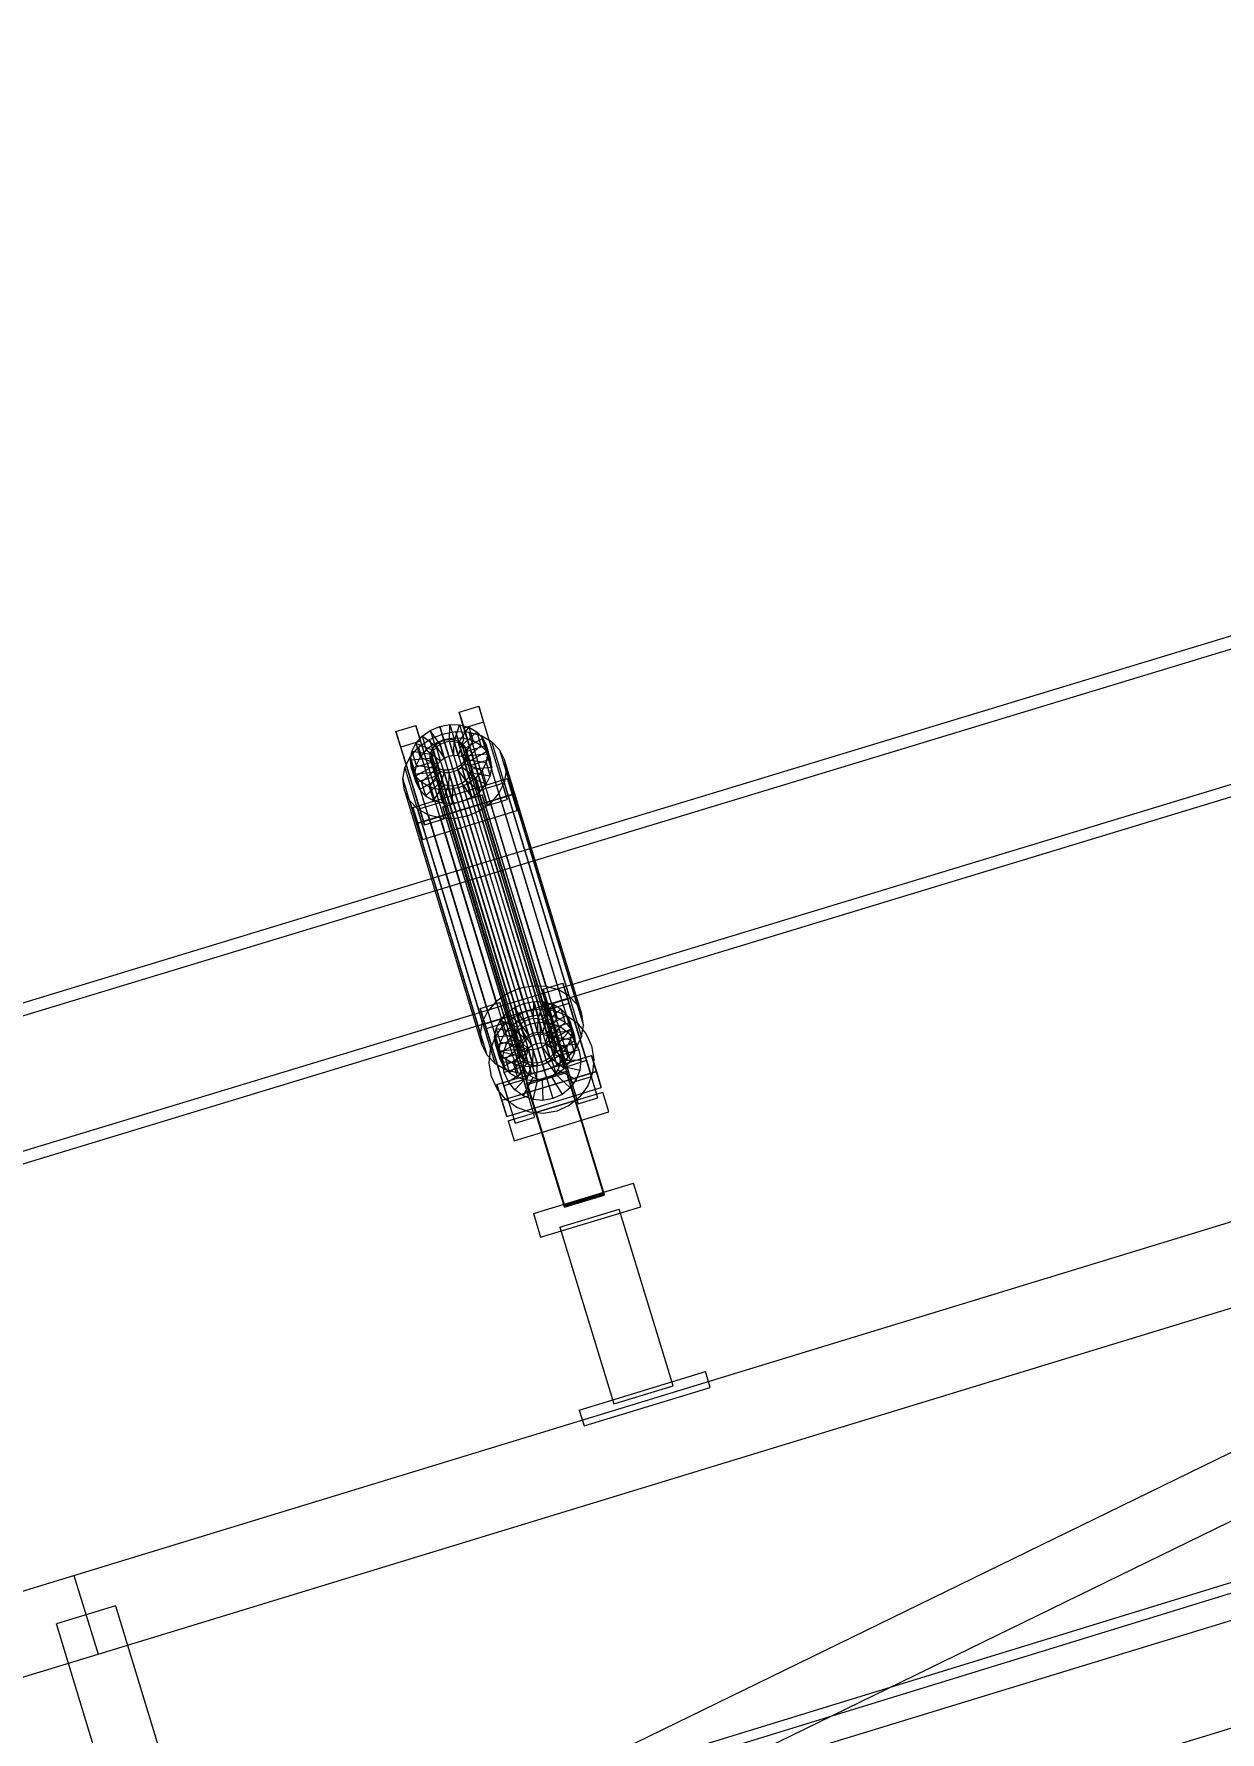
# Model space of a CAD drawing. Header units: millimetres. Extents: x -1970 to 59977, y -50268 to 6837.
# Drawn here: x 23531 to 24107, y 2551 to 3375 of the extents above; entities that cross this region are included whole.
import ezdxf

# ---------------------------------------------------------------- set-up
doc = ezdxf.new("R2010")
doc.units = ezdxf.units.MM
doc.layers.add('COTAS_P', color=1, linetype='Continuous', lineweight=0)
doc.layers.add('lateral_C02', color=7, linetype='Continuous', lineweight=0)
doc.dimstyles.new('R19_100', dxfattribs={"dimtxt": 250, "dimasz": 150, "dimexe": 150, "dimexo": 80, "dimgap": 100, "dimtad": 1, "dimtih": 1, "dimtoh": 1, "dimdsep": 46, "dimcen": 0.09, "dimadec": 0, "dimazin": 0, "dimtfac": 1, "dimtdec": 4, "dimtofl": 0, "dimtmove": 0, "dimatfit": 3, "dimfxl": 1, "dimtolj": 1, "dimtzin": 0, "dimarcsym": 0})

# ---------------------------------------------------------------- blocks, each defined once
blk = doc.blocks.new('*D3')
at = {"layer": 'COTAS_P', "color": 0, "lineweight": -2, "transparency": 16777216}
for p, q in [((25334.81, 3271.57), (25051.31, 4199.21)), ((16158.18, 1324.54), (24951.7, 4011.92)), ((16254.38, 496.51), (15970.89, 1424.15))]:
    blk.add_line(p, q, dxfattribs=at)
at = {"layer": 'COTAS_P', "color": 0, "transparency": 16777216}
for points in [[(24944.39, 4035.83), (24959, 3988.02), (25095.15, 4055.76)], [(16150.87, 1348.45), (16165.48, 1300.63), (16014.73, 1280.7)]]:
    blk.add_solid(points, dxfattribs=at)
at = {"layer": 'Defpoints', "color": 0, "transparency": 16777216}
for p in [(25095.15, 4055.76), (25358.19, 3195.06), (16277.76, 420)]:
    blk.add_point(p, dxfattribs=at)

msp = doc.modelspace()

# ---------------------------------------------------------------- linework, layer by layer
at = {"layer": 'lateral_C02'}
for p, q in [((24178.685, 3103.119), (23748.109, 2972.334)), ((23749.853, 2966.593), (24180.429, 3097.378)), ((23737.227, 3045.845), (23746.79, 3048.767)), ((23739.561, 3038.161), (23737.227, 3045.845)), ((23737.227, 3045.845), (23748.75, 3008.252)), ((23746.79, 3048.767), (23749.124, 3041.084)), ((23758.313, 3011.174), (23746.79, 3048.767)), ((23706.624, 3036.492), (23716.187, 3039.415)), ((23708.958, 3028.809), (23706.624, 3036.492)), ((23706.624, 3036.492), (23718.147, 2998.899)), ((23716.187, 3039.415), (23718.521, 3031.731)), ((23727.711, 3001.822), (23716.187, 3039.415)), ((23716.322, 3030.663), (23719.36, 3034.178)), ((23719.36, 3034.178), (23723.287, 3037.004)), ((23726.221, 3028.857), (23719.36, 3034.178)), ((23719.36, 3034.178), (23721.36, 3027.592)), ((23722.886, 3032.58), (23728.965, 3035.179)), ((23723.287, 3037.004), (23727.834, 3038.948)), ((23728.081, 3030.195), (23723.287, 3037.004)), ((23723.287, 3037.004), (23725.287, 3030.418)), ((23727.834, 3038.948), (23732.692, 3039.878)), ((23730.235, 3031.116), (23727.834, 3038.948)), ((23727.834, 3038.948), (23729.835, 3032.362)), ((23728.965, 3035.179), (23735.46, 3036.423)), ((23728.965, 3035.179), (23766.473, 2911.695)), ((23734.693, 3033.292), (23729.835, 3032.362)), ((23732.536, 3031.557), (23732.692, 3039.878)), ((23732.692, 3039.878), (23737.53, 3039.731)), ((23732.692, 3039.878), (23734.693, 3033.292)), ((23734.693, 3033.292), (23734.536, 3024.971)), ((23739.531, 3033.145), (23734.693, 3033.292)), ((23734.828, 3031.487), (23737.53, 3039.731)), ((23735.46, 3036.423), (23741.927, 3036.226)), ((23735.46, 3036.423), (23772.967, 2912.939)), ((23739.531, 3033.145), (23736.828, 3024.901)), ((23736.954, 3030.912), (23742.018, 3038.516)), ((23737.53, 3039.731), (23742.018, 3038.516)), ((23737.53, 3039.731), (23739.531, 3033.145)), ((23738.769, 3029.87), (23745.851, 3036.317)), ((23744.019, 3031.93), (23739.531, 3033.145)), ((23749.124, 3041.084), (23739.561, 3038.161)), ((23751.084, 3000.568), (23739.561, 3038.161)), ((23740.15, 3028.433), (23748.766, 3033.283)), ((23741.927, 3036.226), (23747.927, 3034.602)), ((23741.927, 3036.226), (23779.435, 2912.742)), ((23742.018, 3038.516), (23745.851, 3036.317)), ((23742.018, 3038.516), (23744.019, 3031.93)), ((23745.851, 3036.317), (23748.766, 3033.283)), ((23745.851, 3036.317), (23747.851, 3029.731)), ((23747.927, 3034.602), (23753.05, 3031.662)), ((23747.927, 3034.602), (23785.435, 2911.118)), ((23748.766, 3033.283), (23750.566, 3029.621)), ((23748.766, 3033.283), (23750.766, 3026.697)), ((23749.124, 3041.084), (23760.647, 3003.491)), ((23768.113, 2906.475), (24198.689, 3037.261)), ((23718.521, 3031.731), (23708.958, 3028.809)), ((23720.481, 2991.216), (23708.958, 3028.809)), ((23713.575, 3024.104), (23717.636, 3028.802)), ((23713.664, 3022.555), (23714.379, 3026.699)), ((23714.379, 3026.699), (23716.322, 3030.663)), ((23723.861, 3025.314), (23714.379, 3026.699)), ((23714.379, 3026.699), (23716.379, 3020.113)), ((23724.782, 3027.192), (23716.322, 3030.663)), ((23716.322, 3030.663), (23718.322, 3024.077)), ((23717.636, 3028.802), (23722.886, 3032.58)), ((23717.636, 3028.802), (23755.144, 2905.318)), ((23721.36, 3027.592), (23718.322, 3024.077)), ((23718.521, 3031.731), (23730.044, 2994.138)), ((23725.287, 3030.418), (23721.36, 3027.592)), ((23721.36, 3027.592), (23728.221, 3022.271)), ((23722.886, 3032.58), (23760.393, 2909.096)), ((23723.189, 3024.449), (23723.528, 3026.411)), ((23723.861, 3025.314), (23723.522, 3023.351)), ((23723.528, 3026.411), (23724.448, 3028.289)), ((23723.528, 3026.411), (23767.037, 2883.17)), ((23724.782, 3027.192), (23723.861, 3025.314)), ((23725.862, 3018.728), (23723.861, 3025.314)), ((23724.448, 3028.289), (23725.887, 3029.954)), ((23724.448, 3028.289), (23767.957, 2885.048)), ((23726.221, 3028.857), (23724.782, 3027.192)), ((23726.782, 3020.606), (23724.782, 3027.192)), ((23729.835, 3032.362), (23725.287, 3030.418)), ((23725.287, 3030.418), (23730.081, 3023.609)), ((23725.887, 3029.954), (23727.747, 3031.293)), ((23725.887, 3029.954), (23769.396, 2886.713)), ((23728.081, 3030.195), (23726.221, 3028.857)), ((23728.221, 3022.271), (23726.221, 3028.857)), ((23727.747, 3031.293), (23729.901, 3032.214)), ((23727.747, 3031.293), (23771.256, 2888.051)), ((23730.235, 3031.116), (23728.081, 3030.195)), ((23730.081, 3023.609), (23728.081, 3030.195)), ((23729.835, 3032.362), (23732.235, 3024.53)), ((23729.901, 3032.214), (23732.203, 3032.654)), ((23729.901, 3032.214), (23773.41, 2888.972)), ((23732.536, 3031.557), (23730.235, 3031.116)), ((23732.235, 3024.53), (23730.235, 3031.116)), ((23732.203, 3032.654), (23734.494, 3032.585)), ((23732.203, 3032.654), (23775.711, 2889.413)), ((23732.235, 3024.53), (23734.536, 3024.971)), ((23734.828, 3031.487), (23732.536, 3031.557)), ((23734.536, 3024.971), (23732.536, 3031.557)), ((23734.494, 3032.585), (23736.62, 3032.009)), ((23734.494, 3032.585), (23778.003, 2889.343)), ((23734.536, 3024.971), (23736.828, 3024.901)), ((23736.954, 3030.912), (23734.828, 3031.487)), ((23736.828, 3024.901), (23734.828, 3031.487)), ((23736.62, 3032.009), (23738.436, 3030.967)), ((23736.62, 3032.009), (23780.129, 2888.768)), ((23736.828, 3024.901), (23738.954, 3024.326)), ((23738.769, 3029.87), (23736.954, 3030.912)), ((23738.954, 3024.326), (23736.954, 3030.912)), ((23738.436, 3030.967), (23739.817, 3029.53)), ((23738.436, 3030.967), (23781.944, 2887.726)), ((23740.15, 3028.433), (23738.769, 3029.87)), ((23740.769, 3023.284), (23738.769, 3029.87)), ((23744.019, 3031.93), (23738.954, 3024.326)), ((23739.817, 3029.53), (23740.669, 3027.796)), ((23739.817, 3029.53), (23783.325, 2886.289)), ((23741.002, 3026.698), (23740.15, 3028.433)), ((23742.15, 3021.847), (23740.15, 3028.433)), ((23740.935, 3025.882), (23740.596, 3023.919)), ((23740.669, 3027.796), (23740.935, 3025.882)), ((23784.178, 2884.554), (23740.669, 3027.796)), ((23747.851, 3029.731), (23740.769, 3023.284)), ((23740.93, 3022.821), (23741.268, 3024.784)), ((23740.935, 3025.882), (23784.444, 2882.64)), ((23750.566, 3029.621), (23741.002, 3026.698)), ((23741.002, 3026.698), (23743.003, 3020.112)), ((23741.268, 3024.784), (23741.002, 3026.698)), ((23741.268, 3024.784), (23751.127, 3025.58)), ((23743.269, 3018.198), (23741.268, 3024.784)), ((23750.766, 3026.697), (23742.15, 3021.847)), ((23747.851, 3029.731), (23744.019, 3031.93)), ((23750.766, 3026.697), (23747.851, 3029.731)), ((23751.127, 3025.58), (23750.412, 3021.436)), ((23752.566, 3023.035), (23750.566, 3029.621)), ((23750.566, 3029.621), (23751.127, 3025.58)), ((23752.566, 3023.035), (23750.766, 3026.697)), ((23751.127, 3025.58), (23753.128, 3018.994)), ((23753.05, 3031.662), (23756.948, 3027.606)), ((23753.05, 3031.662), (23790.558, 2908.178)), ((23756.948, 3027.606), (23759.354, 3022.71)), ((23756.948, 3027.606), (23794.455, 2904.122)), ((24200.433, 3031.52), (23769.857, 2900.734)), ((16335.427, 232.465), (25411.088, 3023.01)), ((16336.897, 227.686), (25412.557, 3018.231)), ((23710.021, 3013.264), (23710.977, 3018.804)), ((23710.977, 3018.804), (23713.575, 3024.104)), ((23710.977, 3018.804), (23748.485, 2895.32)), ((23713.575, 3024.104), (23751.082, 2900.62)), ((23723.522, 3023.351), (23713.664, 3022.555)), ((23713.664, 3022.555), (23715.664, 3015.969)), ((23714.225, 3018.514), (23713.664, 3022.555)), ((23723.788, 3021.437), (23714.225, 3018.514)), ((23714.225, 3018.514), (23716.225, 3011.929)), ((23716.025, 3014.852), (23714.225, 3018.514)), ((23716.379, 3020.113), (23715.664, 3015.969)), ((23715.664, 3015.969), (23725.523, 3016.765)), ((23724.641, 3019.702), (23716.025, 3014.852)), ((23718.322, 3024.077), (23716.379, 3020.113)), ((23716.379, 3020.113), (23725.862, 3018.728)), ((23718.322, 3024.077), (23726.782, 3020.606)), ((23726.022, 3018.265), (23718.94, 3011.818)), ((23727.837, 3017.223), (23722.772, 3009.619)), ((23723.455, 3022.535), (23723.189, 3024.449)), ((23723.189, 3024.449), (23766.698, 2881.207)), ((23724.307, 3020.8), (23723.455, 3022.535)), ((23723.455, 3022.535), (23766.964, 2879.293)), ((23725.523, 3016.765), (23723.522, 3023.351)), ((23723.522, 3023.351), (23723.788, 3021.437)), ((23725.789, 3014.851), (23723.788, 3021.437)), ((23723.788, 3021.437), (23724.641, 3019.702)), ((23725.688, 3019.363), (23724.307, 3020.8)), ((23724.307, 3020.8), (23767.816, 2877.559)), ((23726.641, 3013.117), (23724.641, 3019.702)), ((23724.641, 3019.702), (23726.022, 3018.265)), ((23725.523, 3016.765), (23725.862, 3018.728)), ((23725.789, 3014.851), (23725.523, 3016.765)), ((23727.504, 3018.321), (23725.688, 3019.363)), ((23725.688, 3019.363), (23769.197, 2876.121)), ((23725.862, 3018.728), (23726.782, 3020.606)), ((23728.022, 3011.679), (23726.022, 3018.265)), ((23726.022, 3018.265), (23727.837, 3017.223)), ((23726.782, 3020.606), (23728.221, 3022.271)), ((23729.963, 3016.648), (23727.26, 3008.404)), ((23729.63, 3017.746), (23727.504, 3018.321)), ((23727.504, 3018.321), (23771.012, 2875.08)), ((23729.837, 3010.638), (23727.837, 3017.223)), ((23727.837, 3017.223), (23729.963, 3016.648)), ((23728.221, 3022.271), (23730.081, 3023.609)), ((23731.921, 3017.676), (23729.63, 3017.746)), ((23729.63, 3017.746), (23773.138, 2874.504)), ((23731.963, 3010.062), (23729.963, 3016.648)), ((23729.963, 3016.648), (23732.255, 3016.578)), ((23730.081, 3023.609), (23732.235, 3024.53)), ((23734.223, 3018.116), (23731.921, 3017.676)), ((23731.921, 3017.676), (23775.43, 2874.434)), ((23732.255, 3016.578), (23732.098, 3008.257)), ((23732.255, 3016.578), (23734.556, 3017.019)), ((23734.255, 3009.992), (23732.255, 3016.578)), ((23736.377, 3019.037), (23734.223, 3018.116)), ((23734.223, 3018.116), (23777.731, 2874.875)), ((23734.556, 3017.019), (23736.71, 3017.94)), ((23734.556, 3017.019), (23736.957, 3009.187)), ((23736.556, 3010.433), (23734.556, 3017.019)), ((23738.237, 3020.376), (23736.377, 3019.037)), ((23736.377, 3019.037), (23779.885, 2875.796)), ((23736.71, 3017.94), (23738.57, 3019.278)), ((23736.71, 3017.94), (23741.504, 3011.131)), ((23738.71, 3011.354), (23736.71, 3017.94)), ((23739.676, 3022.041), (23738.237, 3020.376)), ((23738.237, 3020.376), (23781.745, 2877.135)), ((23738.57, 3019.278), (23740.009, 3020.943)), ((23738.57, 3019.278), (23745.431, 3013.957)), ((23740.57, 3012.693), (23738.57, 3019.278)), ((23738.954, 3024.326), (23740.769, 3023.284)), ((23740.596, 3023.919), (23739.676, 3022.041)), ((23739.676, 3022.041), (23783.185, 2878.8)), ((23740.009, 3020.943), (23740.93, 3022.821)), ((23740.009, 3020.943), (23748.469, 3017.472)), ((23742.01, 3014.357), (23740.009, 3020.943)), ((23740.596, 3023.919), (23784.105, 2880.677)), ((23740.769, 3023.284), (23742.15, 3021.847)), ((23740.93, 3022.821), (23750.412, 3021.436)), ((23742.93, 3016.235), (23740.93, 3022.821)), ((23742.15, 3021.847), (23743.003, 3020.112)), ((23743.269, 3018.198), (23742.93, 3016.235)), ((23743.003, 3020.112), (23752.566, 3023.035)), ((23743.003, 3020.112), (23743.269, 3018.198)), ((23753.128, 3018.994), (23743.269, 3018.198)), ((23748.469, 3017.472), (23745.431, 3013.957)), ((23750.412, 3021.436), (23748.469, 3017.472)), ((23748.469, 3017.472), (23750.469, 3010.886)), ((23750.412, 3021.436), (23752.412, 3014.85)), ((23752.412, 3014.85), (23753.128, 3018.994)), ((23753.128, 3018.994), (23752.566, 3023.035)), ((23760.104, 3017.308), (23759.148, 3011.769)), ((23759.354, 3022.71), (23760.104, 3017.308)), ((23796.861, 2899.226), (23759.354, 3022.71)), ((23760.104, 3017.308), (23797.612, 2893.824)), ((23710.772, 3007.863), (23710.021, 3013.264)), ((23710.021, 3013.264), (23747.529, 2889.781)), ((23714.798, 2999.589), (23760.702, 3013.617)), ((23715.664, 3015.969), (23716.225, 3011.929)), ((23716.025, 3014.852), (23718.025, 3008.266)), ((23718.94, 3011.818), (23716.025, 3014.852)), ((23716.225, 3011.929), (23725.789, 3014.851)), ((23716.225, 3011.929), (23718.025, 3008.266)), ((23718.025, 3008.266), (23726.641, 3013.117)), ((23718.025, 3008.266), (23720.94, 3005.232)), ((23718.94, 3011.818), (23720.94, 3005.232)), ((23722.772, 3009.619), (23718.94, 3011.818)), ((23720.94, 3005.232), (23728.022, 3011.679)), ((23722.772, 3009.619), (23724.773, 3003.033)), ((23727.26, 3008.404), (23722.772, 3009.619)), ((23724.773, 3003.033), (23729.837, 3010.638)), ((23726.641, 3013.117), (23725.789, 3014.851)), ((23728.022, 3011.679), (23726.641, 3013.117)), ((23727.26, 3008.404), (23729.261, 3001.818)), ((23732.098, 3008.257), (23727.26, 3008.404)), ((23729.837, 3010.638), (23728.022, 3011.679)), ((23729.261, 3001.818), (23731.963, 3010.062)), ((23731.963, 3010.062), (23729.837, 3010.638)), ((23734.255, 3009.992), (23731.963, 3010.062)), ((23736.957, 3009.187), (23732.098, 3008.257)), ((23734.099, 3001.671), (23734.255, 3009.992)), ((23736.556, 3010.433), (23734.255, 3009.992)), ((23738.71, 3011.354), (23736.556, 3010.433)), ((23738.957, 3002.601), (23736.556, 3010.433)), ((23741.504, 3011.131), (23736.957, 3009.187)), ((23736.957, 3009.187), (23738.957, 3002.601)), ((23740.57, 3012.693), (23738.71, 3011.354)), ((23743.504, 3004.545), (23738.71, 3011.354)), ((23742.01, 3014.357), (23740.57, 3012.693)), ((23747.431, 3007.371), (23740.57, 3012.693)), ((23745.431, 3013.957), (23741.504, 3011.131)), ((23741.504, 3011.131), (23743.504, 3004.545)), ((23742.93, 3016.235), (23742.01, 3014.357)), ((23750.469, 3010.886), (23742.01, 3014.357)), ((23752.412, 3014.85), (23742.93, 3016.235)), ((23745.431, 3013.957), (23747.431, 3007.371)), ((23747.431, 3007.371), (23750.469, 3010.886)), ((23758.313, 3011.174), (23748.75, 3008.252)), ((23750.469, 3010.886), (23752.412, 3014.85)), ((23759.148, 3011.769), (23756.551, 3006.469)), ((23760.647, 3003.491), (23758.313, 3011.174)), ((23759.148, 3011.769), (23796.656, 2888.285)), ((23760.702, 3013.617), (23763.036, 3005.934)), ((23763.103, 3005.786), (23760.702, 3013.617)), ((23713.178, 3002.967), (23710.772, 3007.863)), ((23710.772, 3007.863), (23748.279, 2884.379)), ((23717.075, 2998.911), (23713.178, 3002.967)), ((23713.178, 3002.967), (23750.685, 2879.483)), ((23763.036, 3005.934), (23717.132, 2991.905)), ((23763.103, 3005.786), (23717.199, 2991.757)), ((23727.711, 3001.822), (23718.147, 2998.899)), ((23720.94, 3005.232), (23724.773, 3003.033)), ((23724.773, 3003.033), (23729.261, 3001.818)), ((23730.044, 2994.138), (23727.711, 3001.822)), ((23729.261, 3001.818), (23734.099, 3001.671)), ((23729.317, 2999.96), (23748.443, 3005.806)), ((23748.518, 3005.562), (23729.391, 2999.717)), ((23732.098, 3008.257), (23734.099, 3001.671)), ((23734.099, 3001.671), (23738.957, 3002.601)), ((23738.957, 3002.601), (23743.504, 3004.545)), ((23743.504, 3004.545), (23747.431, 3007.371)), ((23752.489, 3001.77), (23747.239, 2997.993)), ((23748.443, 3005.806), (23748.518, 3005.562)), ((23807.664, 2812.039), (23748.443, 3005.806)), ((23748.518, 3005.562), (23807.738, 2811.795)), ((23748.75, 3008.252), (23751.084, 3000.568)), ((23751.084, 3000.568), (23760.647, 3003.491)), ((23756.551, 3006.469), (23752.489, 3001.77)), ((23752.489, 3001.77), (23789.996, 2878.286)), ((23756.551, 3006.469), (23794.058, 2882.985)), ((23763.036, 3005.934), (23765.437, 2998.102)), ((23765.437, 2998.102), (23763.103, 3005.786)), ((23717.132, 2991.905), (23714.798, 2999.589)), ((23714.798, 2999.589), (23717.199, 2991.757)), ((23722.198, 2995.971), (23717.075, 2998.911)), ((23717.075, 2998.911), (23754.582, 2875.427)), ((23719.533, 2984.073), (23717.132, 2991.905)), ((23718.147, 2998.899), (23720.481, 2991.216)), ((23719.533, 2984.073), (23765.437, 2998.102)), ((23720.481, 2991.216), (23730.044, 2994.138)), ((23728.198, 2994.347), (23722.198, 2995.971)), ((23722.198, 2995.971), (23759.706, 2872.487)), ((23734.665, 2994.15), (23728.198, 2994.347)), ((23728.198, 2994.347), (23765.705, 2870.863)), ((23729.391, 2999.717), (23729.317, 2999.96)), ((23788.537, 2806.193), (23729.317, 2999.96)), ((23788.612, 2805.95), (23729.391, 2999.717)), ((23741.16, 2995.393), (23734.665, 2994.15)), ((23734.665, 2994.15), (23772.173, 2870.666)), ((23747.239, 2997.993), (23741.16, 2995.393)), ((23741.16, 2995.393), (23778.668, 2871.91)), ((23747.239, 2997.993), (23784.747, 2874.509)), ((23717.199, 2991.757), (23719.533, 2984.073)), ((23550.312, 2626.873), (24697.916, 2977.591)), ((23748.109, 2972.334), (23317.533, 2841.548)), ((23605.114, 2439.525), (24697.188, 2971.947)), ((23768.113, 2906.475), (23748.109, 2972.334)), ((23748.109, 2972.334), (23749.853, 2966.593)), ((23319.277, 2835.807), (23749.853, 2966.593)), ((23749.853, 2966.593), (23769.857, 2900.734)), ((23618.261, 2412.559), (24710.335, 2944.981)), ((23562.002, 2588.619), (24709.607, 2939.338)), ((23766.473, 2911.695), (23760.393, 2909.096)), ((23772.967, 2912.939), (23766.473, 2911.695)), ((23779.435, 2912.742), (23772.967, 2912.939)), ((23778.068, 2911.384), (23787.632, 2914.307)), ((23780.402, 2903.701), (23778.068, 2911.384)), ((23778.068, 2911.384), (23789.592, 2873.791)), ((23785.435, 2911.118), (23779.435, 2912.742)), ((23790.558, 2908.178), (23785.435, 2911.118)), ((23787.632, 2914.307), (23789.966, 2906.623)), ((23799.155, 2876.714), (23787.632, 2914.307)), ((23337.537, 2775.69), (23768.113, 2906.475)), ((23747.466, 2902.032), (23757.029, 2904.954)), ((23749.8, 2894.348), (23747.466, 2902.032)), ((23747.466, 2902.032), (23758.989, 2864.439)), ((23755.144, 2905.318), (23751.082, 2900.62)), ((23760.393, 2909.096), (23755.144, 2905.318)), ((23757.029, 2904.954), (23759.363, 2897.271)), ((23768.552, 2867.361), (23757.029, 2904.954)), ((23760.202, 2899.718), (23764.128, 2902.543)), ((23764.128, 2902.543), (23768.676, 2904.488)), ((23768.922, 2895.735), (23764.128, 2902.543)), ((23764.128, 2902.543), (23766.129, 2895.958)), ((23768.676, 2904.488), (23773.534, 2905.418)), ((23771.076, 2896.656), (23768.676, 2904.488)), ((23768.676, 2904.488), (23770.676, 2897.902)), ((23769.857, 2900.734), (23776.397, 2901.828)), ((23773.378, 2897.096), (23773.534, 2905.418)), ((23773.534, 2905.418), (23778.372, 2905.271)), ((23773.534, 2905.418), (23775.534, 2898.832)), ((23775.669, 2897.027), (23778.372, 2905.271)), ((23776.397, 2901.828), (23782.997, 2901.192)), ((23777.795, 2896.451), (23782.86, 2904.056)), ((23778.372, 2905.271), (23782.86, 2904.056)), ((23778.372, 2905.271), (23780.372, 2898.685)), ((23779.611, 2895.409), (23786.692, 2901.857)), ((23789.966, 2906.623), (23780.402, 2903.701)), ((23791.925, 2866.108), (23780.402, 2903.701)), ((23781.078, 2901.654), (23790.642, 2904.577)), ((23781.078, 2901.654), (23795.107, 2855.75)), ((23782.86, 2904.056), (23786.692, 2901.857)), ((23782.86, 2904.056), (23784.861, 2897.47)), ((23782.997, 2901.192), (23789.208, 2898.869)), ((23786.692, 2901.857), (23789.608, 2898.822)), ((23786.692, 2901.857), (23788.693, 2895.271)), ((23789.966, 2906.623), (23801.489, 2869.03)), ((23794.455, 2904.122), (23790.558, 2908.178)), ((23804.67, 2858.673), (23790.642, 2904.577)), ((23796.861, 2899.226), (23794.455, 2904.122)), ((23769.857, 2900.734), (23339.281, 2769.949)), ((23748.485, 2895.32), (23747.529, 2889.781)), ((23751.082, 2900.62), (23748.485, 2895.32)), ((23759.363, 2897.271), (23749.8, 2894.348)), ((23761.323, 2856.755), (23749.8, 2894.348)), ((23750.475, 2892.302), (23760.039, 2895.224)), ((23754.855, 2888.37), (23758.706, 2893.768)), ((23755.22, 2892.238), (23757.163, 2896.203)), ((23757.163, 2896.203), (23760.202, 2899.718)), ((23765.623, 2892.731), (23757.163, 2896.203)), ((23757.163, 2896.203), (23759.164, 2889.617)), ((23758.706, 2893.768), (23763.823, 2897.985)), ((23762.202, 2893.132), (23759.164, 2889.617)), ((23759.363, 2897.271), (23770.886, 2859.678)), ((23774.068, 2849.32), (23760.039, 2895.224)), ((23767.062, 2894.396), (23760.202, 2899.718)), ((23760.202, 2899.718), (23762.202, 2893.132)), ((23766.129, 2895.958), (23762.202, 2893.132)), ((23762.202, 2893.132), (23769.063, 2887.81)), ((23763.823, 2897.985), (23769.857, 2900.734)), ((23767.062, 2894.396), (23765.623, 2892.731)), ((23770.676, 2897.902), (23766.129, 2895.958)), ((23766.129, 2895.958), (23770.923, 2889.149)), ((23768.922, 2895.735), (23767.062, 2894.396)), ((23769.063, 2887.81), (23767.062, 2894.396)), ((23767.214, 2892.557), (23771.728, 2894.614)), ((23771.076, 2896.656), (23768.922, 2895.735)), ((23770.923, 2889.149), (23768.922, 2895.735)), ((23775.534, 2898.832), (23770.676, 2897.902)), ((23770.676, 2897.902), (23773.077, 2890.07)), ((23773.378, 2897.096), (23771.076, 2896.656)), ((23773.077, 2890.07), (23771.076, 2896.656)), ((23771.728, 2894.614), (23776.62, 2895.432)), ((23774.65, 2885.05), (23771.728, 2894.614)), ((23775.669, 2897.027), (23773.378, 2897.096)), ((23775.378, 2890.511), (23773.378, 2897.096)), ((23775.534, 2898.832), (23775.378, 2890.511)), ((23780.372, 2898.685), (23775.534, 2898.832)), ((23777.795, 2896.451), (23775.669, 2897.027)), ((23777.67, 2890.441), (23775.669, 2897.027)), ((23776.968, 2885.438), (23776.62, 2895.432)), ((23776.62, 2895.432), (23781.557, 2894.956)), ((23780.372, 2898.685), (23777.67, 2890.441)), ((23779.611, 2895.409), (23777.795, 2896.451)), ((23779.796, 2889.865), (23777.795, 2896.451)), ((23779.306, 2885.213), (23781.557, 2894.956)), ((23780.992, 2893.972), (23779.611, 2895.409)), ((23781.611, 2888.824), (23779.611, 2895.409)), ((23784.861, 2897.47), (23779.796, 2889.865)), ((23784.861, 2897.47), (23780.372, 2898.685)), ((23780.992, 2893.972), (23789.608, 2898.822)), ((23781.844, 2892.238), (23780.992, 2893.972)), ((23782.992, 2887.386), (23780.992, 2893.972)), ((23781.507, 2884.389), (23786.203, 2893.218)), ((23781.557, 2894.956), (23786.203, 2893.218)), ((23788.693, 2895.271), (23781.611, 2888.824)), ((23791.407, 2895.16), (23781.844, 2892.238)), ((23788.693, 2895.271), (23784.861, 2897.47)), ((23786.203, 2893.218), (23790.24, 2890.338)), ((23791.608, 2892.237), (23788.693, 2895.271)), ((23789.208, 2898.869), (23794.606, 2895.018)), ((23789.608, 2898.822), (23791.407, 2895.16)), ((23789.608, 2898.822), (23791.608, 2892.237)), ((23793.408, 2888.574), (23791.407, 2895.16)), ((23791.407, 2895.16), (23791.969, 2891.12)), ((23794.606, 2895.018), (23798.823, 2889.901)), ((23796.656, 2888.285), (23797.612, 2893.824)), ((23797.612, 2893.824), (23796.861, 2899.226)), ((23747.529, 2889.781), (23748.279, 2884.379)), ((23750.475, 2892.302), (23764.504, 2846.397)), ((23752.532, 2882.16), (23754.855, 2888.37)), ((23754.505, 2888.095), (23755.22, 2892.238)), ((23764.364, 2888.891), (23754.505, 2888.095)), ((23754.505, 2888.095), (23756.506, 2881.509)), ((23755.067, 2884.054), (23754.505, 2888.095)), ((23764.63, 2886.977), (23755.067, 2884.054)), ((23764.703, 2890.854), (23755.22, 2892.238)), ((23755.22, 2892.238), (23757.221, 2885.653)), ((23757.221, 2885.653), (23756.506, 2881.509)), ((23765.482, 2885.242), (23756.866, 2880.392)), ((23759.164, 2889.617), (23757.221, 2885.653)), ((23757.221, 2885.653), (23766.703, 2884.268)), ((23758.768, 2880.72), (23760.506, 2885.365)), ((23759.164, 2889.617), (23767.624, 2886.146)), ((23760.506, 2885.365), (23763.386, 2889.403)), ((23769.335, 2880.67), (23760.506, 2885.365)), ((23763.386, 2889.403), (23767.214, 2892.557)), ((23770.699, 2882.582), (23763.386, 2889.403)), ((23764.703, 2890.854), (23764.364, 2888.891)), ((23766.364, 2882.305), (23764.364, 2888.891)), ((23764.364, 2888.891), (23764.63, 2886.977)), ((23766.63, 2880.391), (23764.63, 2886.977)), ((23764.63, 2886.977), (23765.482, 2885.242)), ((23765.623, 2892.731), (23764.703, 2890.854)), ((23766.703, 2884.268), (23764.703, 2890.854)), ((23767.483, 2878.656), (23765.482, 2885.242)), ((23765.482, 2885.242), (23766.863, 2883.805)), ((23767.624, 2886.146), (23765.623, 2892.731)), ((23766.703, 2884.268), (23767.624, 2886.146)), ((23767.957, 2885.048), (23767.037, 2883.17)), ((23772.512, 2884.076), (23767.214, 2892.557)), ((23767.624, 2886.146), (23769.063, 2887.81)), ((23769.396, 2886.713), (23767.957, 2885.048)), ((23769.063, 2887.81), (23770.923, 2889.149)), ((23771.256, 2888.051), (23769.396, 2886.713)), ((23770.923, 2889.149), (23773.077, 2890.07)), ((23773.41, 2888.972), (23771.256, 2888.051)), ((23772.512, 2884.076), (23774.65, 2885.05)), ((23773.077, 2890.07), (23775.378, 2890.511)), ((23775.711, 2889.413), (23773.41, 2888.972)), ((23774.65, 2885.05), (23776.968, 2885.438)), ((23775.378, 2890.511), (23777.67, 2890.441)), ((23778.003, 2889.343), (23775.711, 2889.413)), ((23776.968, 2885.438), (23779.306, 2885.213)), ((23777.552, 2883.479), (23779.412, 2884.818)), ((23777.67, 2890.441), (23779.796, 2889.865)), ((23780.129, 2888.768), (23778.003, 2889.343)), ((23779.306, 2885.213), (23781.507, 2884.389)), ((23779.412, 2884.818), (23780.851, 2886.483)), ((23779.412, 2884.818), (23786.272, 2879.497)), ((23781.412, 2878.232), (23779.412, 2884.818)), ((23779.796, 2889.865), (23781.611, 2888.824)), ((23781.944, 2887.726), (23780.129, 2888.768)), ((23780.851, 2886.483), (23781.771, 2888.361)), ((23780.851, 2886.483), (23789.311, 2883.012)), ((23782.851, 2879.897), (23780.851, 2886.483)), ((23781.611, 2888.824), (23782.992, 2887.386)), ((23781.771, 2888.361), (23782.11, 2890.324)), ((23781.771, 2888.361), (23791.254, 2886.976)), ((23783.772, 2881.775), (23781.771, 2888.361)), ((23781.844, 2892.238), (23783.844, 2885.652)), ((23782.11, 2890.324), (23781.844, 2892.238)), ((23783.325, 2886.289), (23781.944, 2887.726)), ((23782.11, 2890.324), (23791.969, 2891.12)), ((23784.11, 2883.738), (23782.11, 2890.324)), ((23791.608, 2892.237), (23782.992, 2887.386)), ((23782.992, 2887.386), (23783.844, 2885.652)), ((23784.178, 2884.554), (23783.325, 2886.289)), ((23783.419, 2883.025), (23790.24, 2890.338)), ((23783.844, 2885.652), (23793.408, 2888.574)), ((23783.844, 2885.652), (23784.11, 2883.738)), ((23784.914, 2881.212), (23793.395, 2886.51)), ((23791.254, 2886.976), (23789.311, 2883.012)), ((23790.24, 2890.338), (23793.395, 2886.51)), ((23791.969, 2891.12), (23791.254, 2886.976)), ((23791.254, 2886.976), (23793.254, 2880.39)), ((23793.408, 2888.574), (23791.608, 2892.237)), ((23791.969, 2891.12), (23793.969, 2884.534)), ((23793.395, 2886.51), (23795.451, 2881.996)), ((23793.969, 2884.534), (23793.408, 2888.574)), ((23794.058, 2882.985), (23796.656, 2888.285)), ((23798.823, 2889.901), (23801.572, 2883.867)), ((23748.279, 2884.379), (23750.685, 2879.483)), ((23750.685, 2879.483), (23754.582, 2875.427)), ((23751.896, 2875.56), (23752.532, 2882.16)), ((23755.067, 2884.054), (23757.067, 2877.468)), ((23756.866, 2880.392), (23755.067, 2884.054)), ((23755.64, 2865.128), (23801.544, 2879.157)), ((23756.506, 2881.509), (23766.364, 2882.305)), ((23756.506, 2881.509), (23757.067, 2877.468)), ((23756.866, 2880.392), (23758.867, 2873.806)), ((23759.782, 2877.358), (23756.866, 2880.392)), ((23757.067, 2877.468), (23766.63, 2880.391)), ((23757.067, 2877.468), (23758.867, 2873.806)), ((23758.292, 2875.782), (23758.768, 2880.72)), ((23768.512, 2878.469), (23758.768, 2880.72)), ((23758.867, 2873.806), (23767.483, 2878.656)), ((23766.863, 2883.805), (23759.782, 2877.358)), ((23759.782, 2877.358), (23761.782, 2870.772)), ((23763.614, 2875.158), (23759.782, 2877.358)), ((23761.782, 2870.772), (23768.864, 2877.219)), ((23768.679, 2882.763), (23763.614, 2875.158)), ((23766.364, 2882.305), (23766.703, 2884.268)), ((23766.63, 2880.391), (23766.364, 2882.305)), ((23767.483, 2878.656), (23766.63, 2880.391)), ((23767.037, 2883.17), (23766.698, 2881.207)), ((23766.698, 2881.207), (23766.964, 2879.293)), ((23768.864, 2877.219), (23766.863, 2883.805)), ((23766.863, 2883.805), (23768.679, 2882.763)), ((23766.964, 2879.293), (23767.816, 2877.559)), ((23768.864, 2877.219), (23767.483, 2878.656)), ((23767.816, 2877.559), (23769.197, 2876.121)), ((23770.805, 2882.188), (23768.102, 2873.944)), ((23768.286, 2876.13), (23768.512, 2878.469)), ((23768.512, 2878.469), (23769.335, 2880.67)), ((23770.679, 2876.177), (23768.679, 2882.763)), ((23768.679, 2882.763), (23770.805, 2882.188)), ((23770.679, 2876.177), (23768.864, 2877.219)), ((23769.335, 2880.67), (23770.699, 2882.582)), ((23770.699, 2882.582), (23772.512, 2884.076)), ((23772.805, 2875.602), (23770.805, 2882.188)), ((23770.805, 2882.188), (23773.096, 2882.118)), ((23773.096, 2882.118), (23772.94, 2873.796)), ((23773.096, 2882.118), (23775.398, 2882.558)), ((23775.097, 2875.532), (23773.096, 2882.118)), ((23775.398, 2882.558), (23777.552, 2883.479)), ((23775.398, 2882.558), (23777.798, 2874.727)), ((23777.398, 2875.973), (23775.398, 2882.558)), ((23779.552, 2876.894), (23777.398, 2875.973)), ((23777.552, 2883.479), (23782.346, 2876.671)), ((23779.552, 2876.894), (23777.552, 2883.479)), ((23782.346, 2876.671), (23777.798, 2874.727)), ((23781.412, 2878.232), (23779.552, 2876.894)), ((23784.346, 2870.085), (23779.552, 2876.894)), ((23779.885, 2875.796), (23781.745, 2877.135)), ((23782.851, 2879.897), (23781.412, 2878.232)), ((23788.273, 2872.911), (23781.412, 2878.232)), ((23781.507, 2884.389), (23783.419, 2883.025)), ((23781.745, 2877.135), (23783.185, 2878.8)), ((23786.272, 2879.497), (23782.346, 2876.671)), ((23782.346, 2876.671), (23784.346, 2870.085)), ((23783.772, 2881.775), (23782.851, 2879.897)), ((23791.311, 2876.426), (23782.851, 2879.897)), ((23783.185, 2878.8), (23784.105, 2880.677)), ((23783.419, 2883.025), (23784.914, 2881.212)), ((23784.11, 2883.738), (23783.772, 2881.775)), ((23793.254, 2880.39), (23783.772, 2881.775)), ((23784.105, 2880.677), (23784.444, 2882.64)), ((23793.969, 2884.534), (23784.11, 2883.738)), ((23784.444, 2882.64), (23784.178, 2884.554)), ((23784.747, 2874.509), (23789.996, 2878.286)), ((23784.914, 2881.212), (23785.888, 2879.074)), ((23795.451, 2881.996), (23785.888, 2879.074)), ((23785.888, 2879.074), (23786.275, 2876.757)), ((23786.275, 2876.757), (23786.05, 2874.418)), ((23789.311, 2883.012), (23786.272, 2879.497)), ((23786.272, 2879.497), (23788.273, 2872.911)), ((23786.275, 2876.757), (23796.269, 2877.104)), ((23788.273, 2872.911), (23791.311, 2876.426)), ((23789.311, 2883.012), (23791.311, 2876.426)), ((23799.155, 2876.714), (23789.592, 2873.791)), ((23789.996, 2878.286), (23794.058, 2882.985)), ((23791.311, 2876.426), (23793.254, 2880.39)), ((23793.254, 2880.39), (23793.969, 2884.534)), ((23795.451, 2881.996), (23796.269, 2877.104)), ((23796.269, 2877.104), (23795.793, 2872.167)), ((23801.489, 2869.03), (23799.155, 2876.714)), ((23801.544, 2879.157), (23803.878, 2871.474)), ((23803.945, 2871.325), (23801.544, 2879.157)), ((23801.572, 2883.867), (23802.665, 2877.327)), ((23802.665, 2877.327), (23802.029, 2870.727)), ((23752.99, 2869.02), (23751.896, 2875.56)), ((23755.739, 2862.986), (23752.99, 2869.02)), ((23754.582, 2875.427), (23759.706, 2872.487)), ((23803.878, 2871.474), (23757.974, 2857.445)), ((23803.945, 2871.325), (23758.04, 2857.296)), ((23768.286, 2876.13), (23758.292, 2875.782)), ((23759.11, 2870.89), (23758.292, 2875.782)), ((23758.867, 2873.806), (23761.782, 2870.772)), ((23768.674, 2873.813), (23759.11, 2870.89)), ((23761.167, 2866.377), (23759.11, 2870.89)), ((23759.706, 2872.487), (23765.705, 2870.863)), ((23769.648, 2871.675), (23761.167, 2866.377)), ((23761.782, 2870.772), (23765.614, 2868.573)), ((23763.614, 2875.158), (23765.614, 2868.573)), ((23768.102, 2873.944), (23763.614, 2875.158)), ((23771.142, 2869.862), (23764.321, 2862.549)), ((23765.614, 2868.573), (23770.679, 2876.177)), ((23765.614, 2868.573), (23770.102, 2867.358)), ((23765.705, 2870.863), (23772.173, 2870.666)), ((23768.102, 2873.944), (23770.102, 2867.358)), ((23772.94, 2873.796), (23768.102, 2873.944)), ((23768.674, 2873.813), (23768.286, 2876.13)), ((23773.055, 2868.497), (23768.359, 2859.668)), ((23769.648, 2871.675), (23768.674, 2873.813)), ((23769.197, 2876.121), (23771.012, 2875.08)), ((23771.142, 2869.862), (23769.648, 2871.675)), ((23770.074, 2865.775), (23789.2, 2871.621)), ((23770.102, 2867.358), (23772.805, 2875.602)), ((23789.443, 2870.827), (23770.317, 2864.981)), ((23772.805, 2875.602), (23770.679, 2876.177)), ((23771.012, 2875.08), (23773.138, 2874.504)), ((23773.055, 2868.497), (23771.142, 2869.862)), ((23772.173, 2870.666), (23778.668, 2871.91)), ((23775.097, 2875.532), (23772.805, 2875.602)), ((23777.798, 2874.727), (23772.94, 2873.796)), ((23772.94, 2873.796), (23774.94, 2867.211)), ((23775.255, 2867.674), (23773.055, 2868.497)), ((23773.138, 2874.504), (23775.43, 2874.434)), ((23774.94, 2867.211), (23775.097, 2875.532)), ((23777.398, 2875.973), (23775.097, 2875.532)), ((23775.43, 2874.434), (23777.731, 2874.875)), ((23779.799, 2868.141), (23777.398, 2875.973)), ((23777.731, 2874.875), (23779.885, 2875.796)), ((23777.798, 2874.727), (23779.799, 2868.141)), ((23778.668, 2871.91), (23784.747, 2874.509)), ((23779.799, 2868.141), (23784.346, 2870.085)), ((23782.049, 2868.81), (23779.911, 2867.836)), ((23783.862, 2870.305), (23782.049, 2868.81)), ((23782.049, 2868.81), (23787.347, 2860.329)), ((23785.227, 2872.217), (23783.862, 2870.305)), ((23783.862, 2870.305), (23791.175, 2863.484)), ((23784.346, 2870.085), (23788.273, 2872.911)), ((23786.05, 2874.418), (23785.227, 2872.217)), ((23785.227, 2872.217), (23794.056, 2867.522)), ((23786.05, 2874.418), (23795.793, 2872.167)), ((23789.2, 2871.621), (23789.443, 2870.827)), ((23807.35, 2812.244), (23789.2, 2871.621)), ((23789.443, 2870.827), (23807.593, 2811.45)), ((23789.592, 2873.791), (23791.925, 2866.108)), ((23791.925, 2866.108), (23801.489, 2869.03)), ((23795.793, 2872.167), (23794.056, 2867.522)), ((23802.029, 2870.727), (23799.706, 2864.516)), ((23803.878, 2871.474), (23806.278, 2863.642)), ((23806.278, 2863.642), (23803.945, 2871.325)), ((23757.974, 2857.445), (23755.64, 2865.128)), ((23755.64, 2865.128), (23758.04, 2857.296)), ((23759.956, 2857.869), (23755.739, 2862.986)), ((23768.552, 2867.361), (23758.989, 2864.439)), ((23758.989, 2864.439), (23761.323, 2856.755)), ((23760.374, 2849.613), (23806.278, 2863.642)), ((23761.051, 2847.433), (23806.955, 2861.462)), ((23764.321, 2862.549), (23761.167, 2866.377)), ((23768.359, 2859.668), (23764.321, 2862.549)), ((23770.886, 2859.678), (23768.552, 2867.361)), ((23770.317, 2864.981), (23770.074, 2865.775)), ((23788.224, 2806.398), (23770.074, 2865.775)), ((23770.102, 2867.358), (23774.94, 2867.211)), ((23788.467, 2805.604), (23770.317, 2864.981)), ((23775.255, 2867.674), (23773.005, 2857.931)), ((23774.94, 2867.211), (23779.799, 2868.141)), ((23777.594, 2867.449), (23775.255, 2867.674)), ((23779.911, 2867.836), (23777.594, 2867.449)), ((23777.594, 2867.449), (23777.942, 2857.455)), ((23779.911, 2867.836), (23782.834, 2858.273)), ((23787.347, 2860.329), (23782.834, 2858.273)), ((23791.175, 2863.484), (23787.347, 2860.329)), ((23794.056, 2867.522), (23791.175, 2863.484)), ((23799.706, 2864.516), (23795.855, 2859.119)), ((23809.878, 2851.899), (23806.955, 2861.462)), ((23760.374, 2849.613), (23757.974, 2857.445)), ((23758.04, 2857.296), (23760.374, 2849.613)), ((23765.354, 2854.018), (23759.956, 2857.869)), ((23761.323, 2856.755), (23770.886, 2859.678)), ((23763.973, 2837.87), (23809.878, 2851.899)), ((23771.564, 2851.695), (23765.354, 2854.018)), ((23773.005, 2857.931), (23768.359, 2859.668)), ((23778.164, 2851.059), (23771.564, 2851.695)), ((23777.942, 2857.455), (23773.005, 2857.931)), ((23793.566, 2857.37), (23774.439, 2851.525)), ((23782.834, 2858.273), (23777.942, 2857.455)), ((23784.704, 2852.152), (23778.164, 2851.059)), ((23790.738, 2854.902), (23784.704, 2852.152)), ((23795.855, 2859.119), (23790.738, 2854.902)), ((23793.566, 2857.37), (23807.478, 2811.849)), ((23795.107, 2855.75), (23804.67, 2858.673)), ((23761.051, 2847.433), (23763.973, 2837.87)), ((23764.504, 2846.397), (23774.068, 2849.32)), ((23788.351, 2806.003), (23774.439, 2851.525)), ((23773.331, 2802.459), (23821.913, 2817.306)), ((23807.35, 2812.244), (23788.224, 2806.398)), ((23807.478, 2811.849), (23788.351, 2806.003)), ((23788.467, 2805.604), (23807.593, 2811.45)), ((23807.664, 2812.039), (23788.537, 2806.193)), ((23788.612, 2805.95), (23807.738, 2811.795)), ((23807.593, 2811.45), (23807.35, 2812.244)), ((23807.738, 2811.795), (23807.664, 2812.039)), ((23825.42, 2805.83), (23821.913, 2817.306)), ((23773.331, 2802.459), (23776.839, 2790.983)), ((23776.839, 2790.983), (23825.42, 2805.83)), ((23786.2, 2795.935), (23814.89, 2804.703)), ((23788.224, 2806.398), (23788.467, 2805.604)), ((23788.537, 2806.193), (23788.612, 2805.95)), ((23841.118, 2718.883), (23814.89, 2804.703)), ((23604.381, 2449.95), (24751.985, 2800.669)), ((23786.2, 2795.935), (23812.427, 2710.115)), ((23618.994, 2402.133), (24766.599, 2752.852)), ((23795.585, 2707.059), (23856.791, 2725.764)), ((23859.129, 2718.113), (23856.791, 2725.764)), ((23797.923, 2699.408), (23859.129, 2718.113)), ((23812.427, 2710.115), (23841.118, 2718.883)), ((23795.585, 2707.059), (23797.923, 2699.408)), ((22402.707, 2276.154), (23550.312, 2626.873)), ((23550.312, 2626.873), (23562.002, 2588.619)), ((23570.502, 2612.13), (23541.812, 2603.362)), ((23570.502, 2612.13), (23626.032, 2430.426)), ((23597.342, 2421.658), (23541.812, 2603.362)), ((22414.397, 2237.901), (23562.002, 2588.619))]:
    msp.add_line(p, q, dxfattribs=at)

# ---------------------------------------------------------------- dimensions: what is measured, and where the dimension line sits
at = {"layer": 'COTAS_P'}
dim = msp.add_aligned_dim(p1=(16277.765, 420), p2=(25358.187, 3195.061), distance=900, text='<> P', dimstyle='R19_100', dxfattribs=at)
dim.commit()
dim.dimension.update_dxf_attribs({"geometry": '*D3', "text_midpoint": (20554.937, 2668.234)})

doc.saveas('drawing.dxf')
